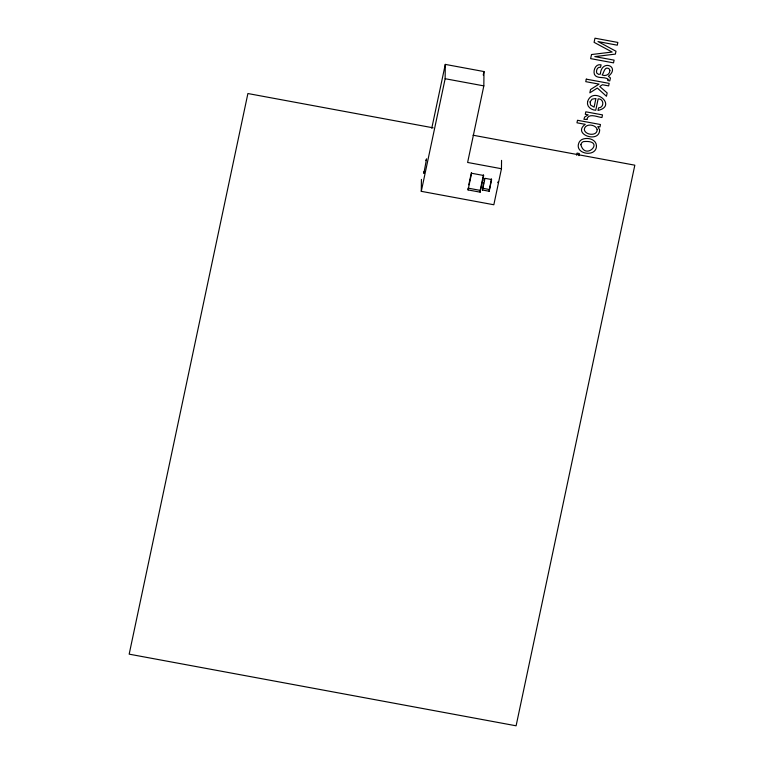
<?xml version="1.0" encoding="UTF-8"?>
<svg xmlns="http://www.w3.org/2000/svg" width="764" height="764" viewBox="0 0 764 764"><rect width="100%" height="100%" fill="white"/><g stroke="black" fill="none" stroke-linecap="round" stroke-linejoin="round"><path stroke-width="1.15" d="M501.556 160.373L501.461 168.729L493.831 204.762L421.289 191.334L421.422 179.397M421.289 191.334L445.145 78.721L445.288 64.396L483.984 71.558L483.832 85.883L467.616 162.455L501.461 168.729M468.074 189.93L468.093 188.135L480.184 190.379L480.164 192.165L468.074 189.93L471.608 173.266L483.698 175.5L480.164 192.165M482.504 190.026L484.987 178.318L491.634 179.55L489.151 191.258L482.504 190.026L483.65 182.911M489.151 191.258L491.424 178.824M423.839 171.671L423.867 173.418L426.551 158.893L425.892 160.574M497.756 182.634L497.889 181.994M431.765 128.247L445.288 64.396M483.24 75.044L483.984 71.558M468.8 184.802L471.388 172.588M480.184 190.379L483.478 174.822M484.099 180.781L484.557 178.652M576.629 155.207L577.078 153.106L579.36 153.535L578.921 155.636M445.145 78.721L483.832 85.883M433.159 127.836L247.899 93.533L129.173 654.156L516.101 725.8L634.827 165.186L473.021 135.218M482.523 188.24L489.17 189.472M609.882 70.278C610.13 74.337 605.623 76.696 602.137 74.977C604.114 72.647 604.324 66.306 608.841 68.502L609.882 70.278M608.02 79.227L607.714 80.516L609.787 80.908L610.436 77.947L608.383 76.276C620.702 66.726 601.516 58.608 600.37 74.07L598.613 74.404L596.741 73.067C595.901 70.536 597.352 66.649 600.542 67.28L601.058 64.844C595.758 63.488 592.893 70.259 594.468 74.509C597.028 79.236 604.477 76.257 608.02 79.227M586.914 119.423L583.925 119.318L584.632 117.054L588.175 114.829L585.291 114.294L585.816 111.811L602.5 114.896L601.956 117.513C597.83 117.236 588.27 112.518 586.914 119.423M599.644 129.89C599.482 143.995 571.615 134.082 585.272 124.341L576.963 122.803L577.508 120.273L600.466 124.522L599.96 126.929L597.82 126.537L599.644 129.89M597.181 129.622C597.314 136.45 585.234 135.247 584.307 129.66C584.632 123.004 595.987 124.121 597.181 129.622M587.592 101.612C586.437 106.549 591.26 110.092 595.748 110.245L598.164 98.852C604.267 98.68 604.324 107.8 598.556 107.867L598.011 110.436C618.105 105.833 593.017 85.32 587.592 101.612M580.888 144.721C585.319 161.576 606.368 139.545 583.591 141.598A3.887 3.619 0.6 0 0 581.251 143.632L580.888 144.721M590.075 101.908L590.582 105.079L594.096 107.141L595.92 98.508L592.1 99.148L590.075 101.908M596.455 145.733C596.741 157.9 573.965 154.271 578.921 142.782A7.019 6.542 0.6 0 1 582.053 139.459C587.201 137.004 596.14 139.058 596.455 145.733M586.294 79.15L585.759 81.662L599.052 84.116L590.543 89.512L589.837 92.845L597.343 88.051L606.454 96.274L607.16 92.931L599.769 86.533L602.385 84.737L608.65 85.893L609.175 83.381L586.294 79.15M591.508 54.54L590.639 58.627L613.521 62.868L614.103 60.127L594.793 56.612L615.383 54.101L615.985 51.245L597.983 41.552L617.264 45.191L617.847 42.44L594.965 38.2L594.086 42.335L612.145 52.038L591.508 54.54"/></g></svg>
